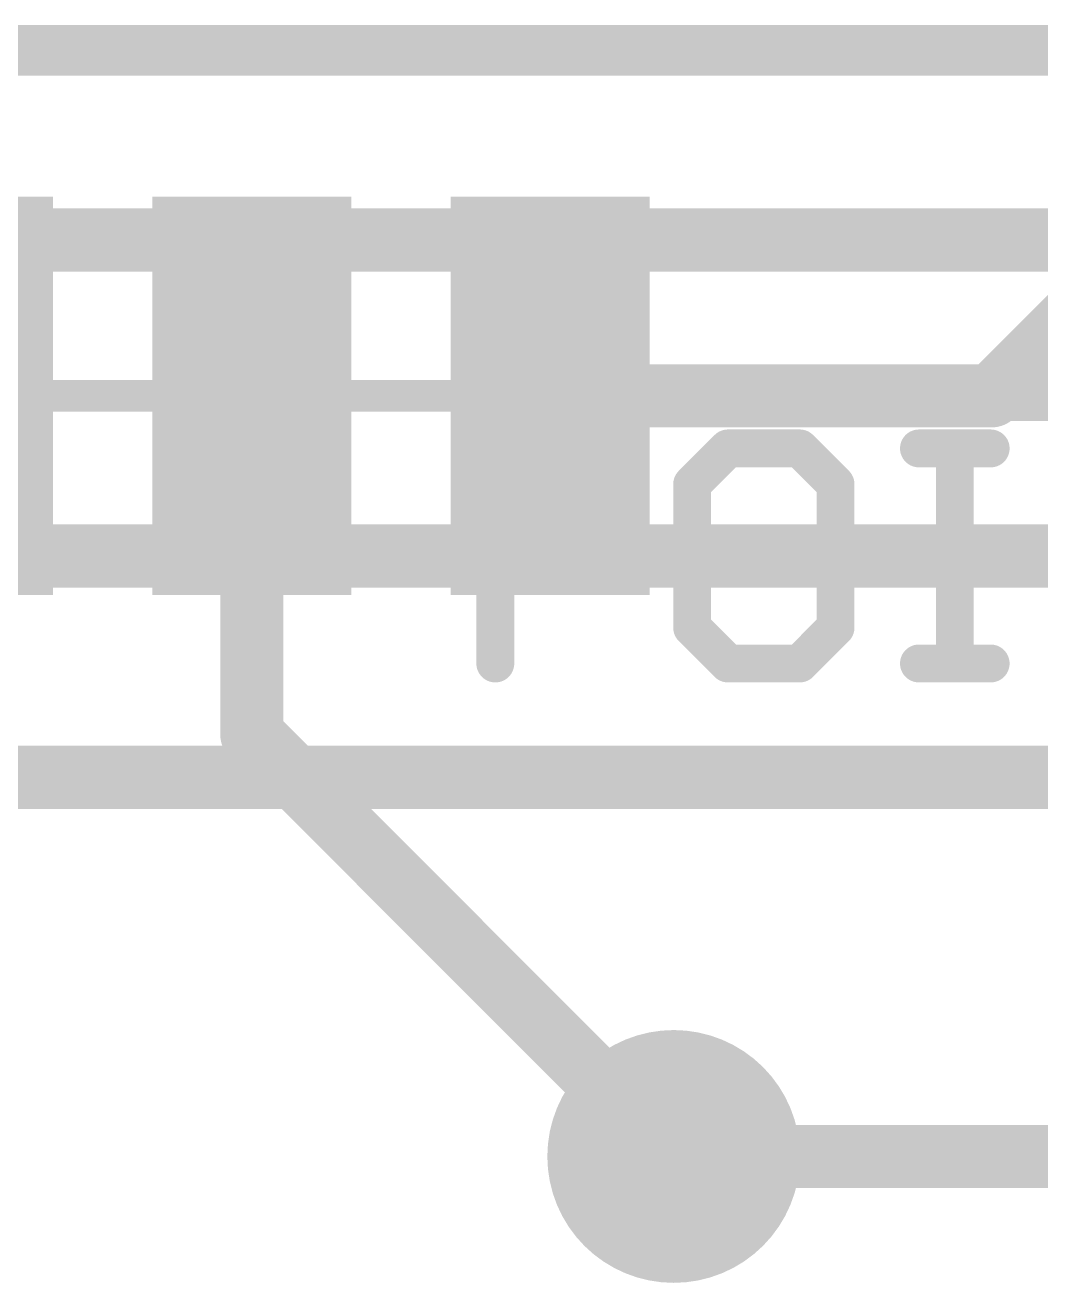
# Model space of a CAD drawing. Extents: x -0.1 to 42, y -11.4 to 16.1.
# Drawn here: x 20.89 to 24.97, y 11.05 to 16.1 of the extents above; entities that cross this region are included whole.
import ezdxf

# ---------------------------------------------------------------- set-up
doc = ezdxf.new("R2010")
doc.units = 0
for name, color, linetype in [('1', 12, 'CONTINUOUS'), ('16', 132, 'CONTINUOUS'), ('18', 110, 'CONTINUOUS'), ('20', 53, 'CONTINUOUS'), ('21', 41, 'CONTINUOUS'), ('22', 40, 'CONTINUOUS'), ('51', 53, 'CONTINUOUS')]:
    doc.layers.add(name, color=color, linetype=linetype)

# ---------------------------------------------------------------- blocks, each defined once
blk = doc.blocks.new('RECT')
blk.add_solid([(-0.5, -0.5), (0.5, -0.5), (-0.5, 0.5), (0.5, 0.5)])
blk = doc.blocks.new('ROUNDV')
at = {"const_width": 0.5}
blk.add_lwpolyline([(0, -0.25, 1), (0, 0.25, 1), (0, -0.25)], format="xyb", dxfattribs=at)

msp = doc.modelspace()

# ---------------------------------------------------------------- linework, layer by layer
at = {"layer": '1'}
for points, const_width in [([(41.91, 16.002), (6.731, 16.002)], 0.2032), ([(24.774, 14.614), (25.4, 15.24)], 0.254), ([(21.799, 14.614), (21.799, 13.253)], 0.254), ([(22.999, 14.614), (24.774, 14.614)], 0.254), ([(21.799, 13.253), (23.495, 11.557)], 0.254)]:
    msp.add_lwpolyline(points, dxfattribs=dict(at, const_width=const_width))
at = {"layer": '1', "const_width": 0.127}
for points in [[(21.8625, 14.614, 1), (21.7355, 14.614)], [(22.999, 14.6775, 1), (22.999, 14.5505)], [(24.7291, 14.6589, 1), (24.8189, 14.5691)], [(24.774, 14.5505, 1), (24.774, 14.6775)], [(21.8439, 13.2979, 1), (21.7541, 13.2081)], [(21.7355, 13.253, 1), (21.8625, 13.253)], [(23.4501, 11.5121, 1), (23.5399, 11.6019)]]:
    msp.add_lwpolyline(points, format="xyb", dxfattribs=at)
at = {"layer": '16'}
for points, const_width in [([(41.91, 16.002), (6.731, 16.002)], 0.2032), ([(36.437, 15.24), (18.339, 15.24)], 0.254), ([(18.542, 13.97), (27.051, 13.97)], 0.254), ([(19.05, 13.081), (25.146, 13.081)], 0.254), ([(23.495, 11.557), (28.448, 11.557)], 0.254)]:
    msp.add_lwpolyline(points, dxfattribs=dict(at, const_width=const_width))
at = {"layer": '16', "const_width": 0.127}
msp.add_lwpolyline([(23.495, 11.6205, 1), (23.495, 11.4935)], format="xyb", dxfattribs=at)
at = {"layer": '20', "const_width": 0.2032}
msp.add_lwpolyline([(41.91, 16.002), (0, 16.002)], dxfattribs=at)
at = {"layer": '21', "const_width": 0.2032}
msp.add_lwpolyline([(25.799, 14.614), (24.799, 14.614)], dxfattribs=at)
at = {"layer": '21', "const_width": 0.1016}
msp.add_lwpolyline([(24.799, 14.6648, 1), (24.799, 14.5632)], format="xyb", dxfattribs=at)
at = {"layer": '22', "const_width": 0.0762}
for points in [[(22.8049, 14.4295, 1), (22.751, 14.3756)], [(22.816, 14.4025, 1), (22.7398, 14.4025)], [(23.7134, 14.4406, 1), (23.7134, 14.3644)], [(23.7404, 14.3756, 1), (23.6865, 14.4295)], [(24.0285, 14.4295, 1), (23.9746, 14.3756)], [(24.0015, 14.3644, 1), (24.0015, 14.4406)], [(24.4812, 14.4406, 1), (24.4812, 14.3644)], [(24.6633, 14.4025, 1), (24.5871, 14.4025)], [(24.7693, 14.3644, 1), (24.7693, 14.4406)], [(23.5424, 14.2854, 1), (23.5963, 14.2315)], [(23.6075, 14.2585, 1), (23.5313, 14.2585)], [(24.1837, 14.2585, 1), (24.1075, 14.2585)], [(24.1187, 14.2315, 1), (24.1725, 14.2854)], [(22.6339, 14.0085, 1), (22.6339, 13.9323)], [(23.1831, 13.9434, 1), (23.237, 13.9973)], [(23.2101, 13.9323, 1), (23.2101, 14.0085)], [(23.5963, 13.7092, 1), (23.5424, 13.6553)], [(24.1725, 13.6553, 1), (24.1187, 13.7092)], [(23.5313, 13.6823, 1), (23.6075, 13.6823)], [(24.1075, 13.6823, 1), (24.1837, 13.6823)], [(23.7134, 13.5763, 1), (23.7134, 13.5001)], [(23.6865, 13.5113, 1), (23.7404, 13.5651)], [(23.9746, 13.5651, 1), (24.0285, 13.5113)], [(24.0015, 13.5001, 1), (24.0015, 13.5763)], [(24.4812, 13.5763, 1), (24.4812, 13.5001)], [(24.7693, 13.5001, 1), (24.7693, 13.5763)], [(22.7398, 13.5382, 1), (22.816, 13.5382)], [(24.5871, 13.5382, 1), (24.6633, 13.5382)]]:
    msp.add_lwpolyline(points, format="xyb", dxfattribs=at)
at = {"layer": '22', "const_width": 0.1524}
for points in [[(22.7779, 13.5382), (22.7779, 14.4025)], [(22.7779, 14.4025), (23.2101, 13.9704)], [(23.5694, 14.2585), (23.7134, 14.4025)], [(23.7134, 14.4025), (24.0015, 14.4025)], [(24.0015, 14.4025), (24.1456, 14.2585)], [(24.7693, 14.4025), (24.4812, 14.4025)], [(24.6252, 13.5382), (24.6252, 14.4025)], [(23.5694, 13.6823), (23.5694, 14.2585)], [(24.1456, 14.2585), (24.1456, 13.6823)], [(23.2101, 13.9704), (22.6339, 13.9704)], [(23.7134, 13.5382), (23.5694, 13.6823)], [(24.1456, 13.6823), (24.0015, 13.5382)], [(24.0015, 13.5382), (23.7134, 13.5382)], [(24.7693, 13.5382), (24.4812, 13.5382)]]:
    msp.add_lwpolyline(points, dxfattribs=at)
at = {"layer": '51', "const_width": 0.127}
msp.add_lwpolyline([(25.799, 14.614), (-0.001, 14.614)], dxfattribs=at)

# ---------------------------------------------------------------- block references
at = {"layer": '1', "xscale": 0.8, "yscale": 1.6}
for p in [(20.599, 14.614), (21.799, 14.614), (22.999, 14.614)]:
    msp.add_blockref('RECT', p, dxfattribs=at)
at = {"layer": '18', "xscale": 1.016, "yscale": 1.016}
msp.add_blockref('ROUNDV', (23.495, 11.557), dxfattribs=at)
msp.add_blockref('ROUNDV', (23.495, 11.557), dxfattribs=at)

doc.saveas('drawing.dxf')
